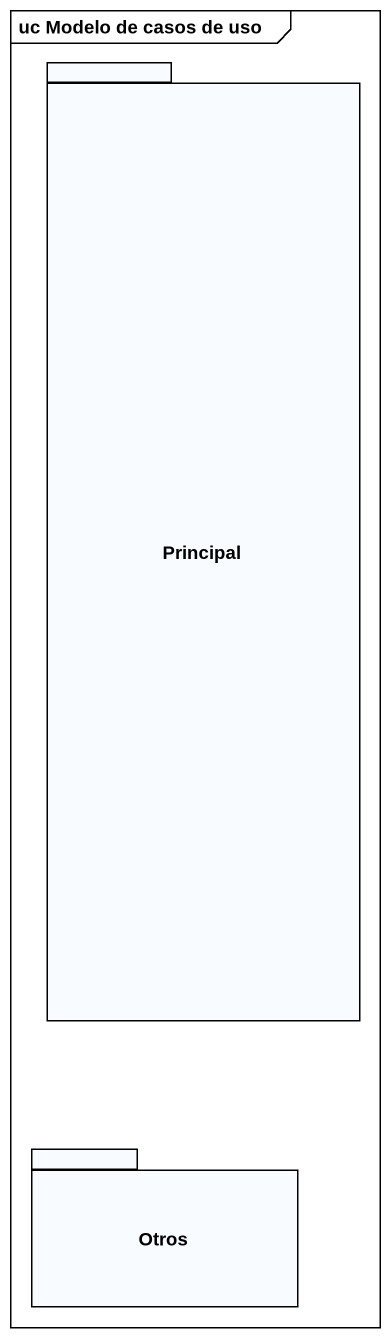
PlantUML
@startuml
mainframe uc Modelo de casos de uso
package Principal {
}
package Otros {
}
@enduml
